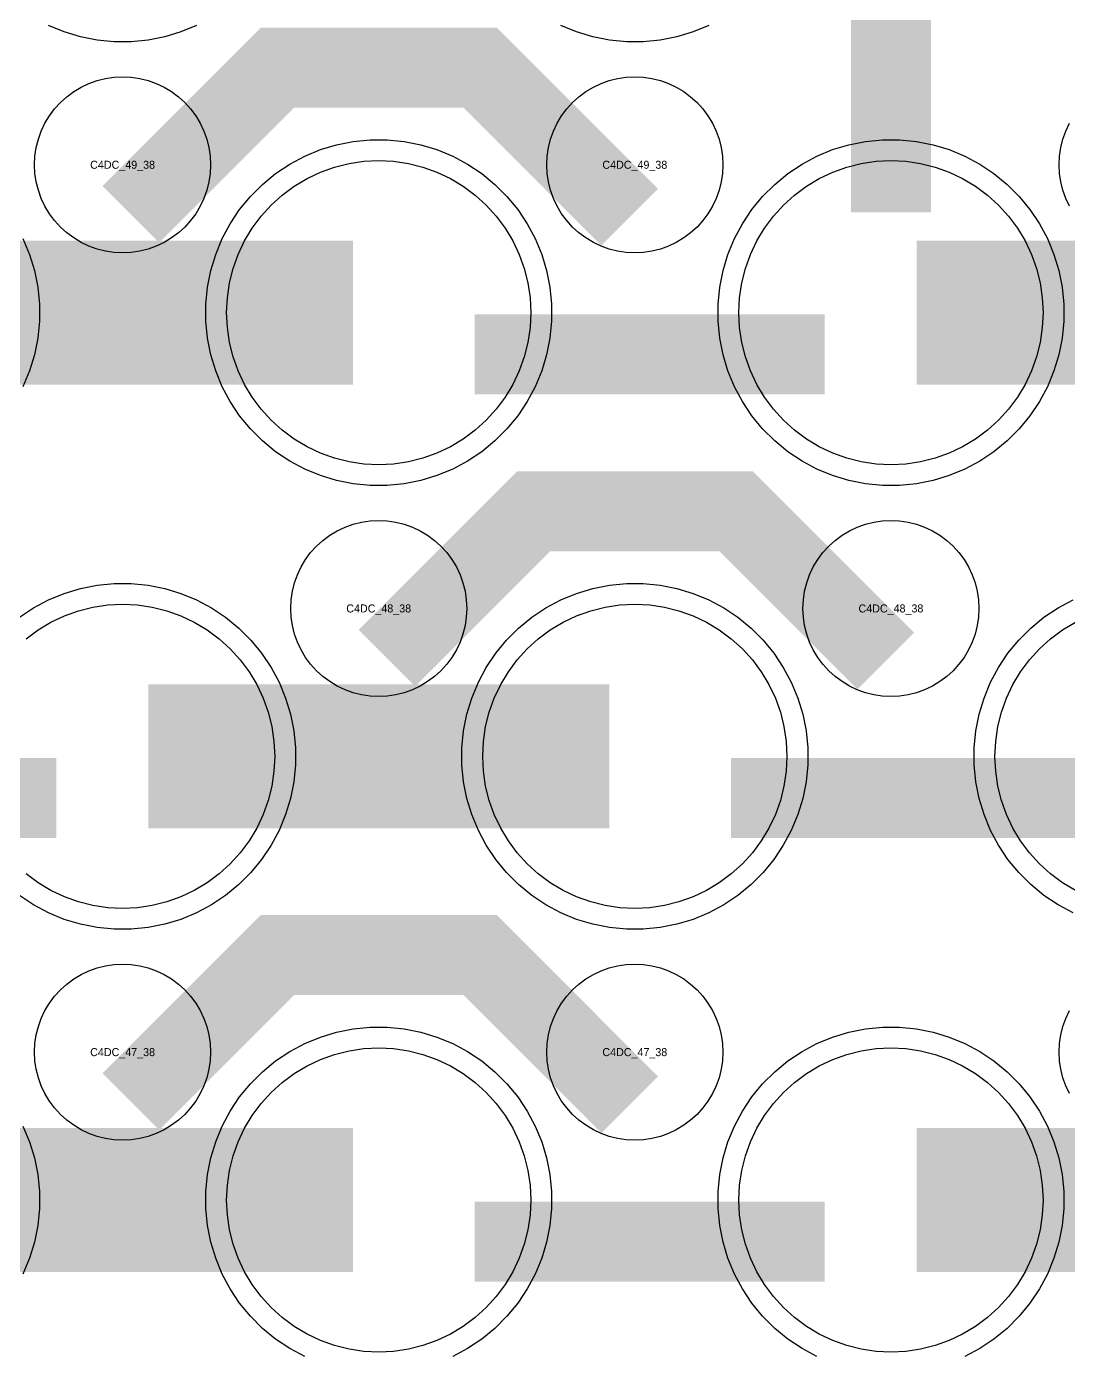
# Model space of a CAD drawing. Extents: x -11880 to 11880, y -14992 to 14992.
# Drawn here: x 130 to 455.4, y -8375.6 to -7960.6 of the extents above; entities that cross this region are included whole.
import ezdxf
from ezdxf.enums import TextEntityAlignment as Align

# ---------------------------------------------------------------- set-up
doc = ezdxf.new("R2010")
doc.units = 0
doc.header["$MEASUREMENT"] = 0
for name, color, linetype in [('GDS_775_DT_237', 138, 'CONTINUOUS'), ('RDL1_FS', 34, 'CONTINUOUS'), ('RDL_BS', 160, 'CONTINUOUS')]:
    doc.layers.add(name, color=color, linetype=linetype)

msp = doc.modelspace()

# ---------------------------------------------------------------- linework, layer by layer
at = {"layer": 'RDL1_FS', "color": 241, "true_color": 0xf7abae}
for points in [[(240, -8097.434), (235.343, -8097.205), (230.732, -8096.521), (226.209, -8095.389), (221.819, -8093.817), (217.605, -8091.825), (213.605, -8089.427), (209.86, -8086.649), (206.406, -8083.519), (203.276, -8080.065), (200.498, -8076.32), (198.1, -8072.32), (196.108, -8068.106), (194.536, -8063.716), (193.404, -8059.193), (192.72, -8054.582), (192.491, -8049.925), (192.72, -8045.268), (193.404, -8040.657), (194.536, -8036.134), (196.108, -8031.744), (198.1, -8027.53), (200.498, -8023.53), (203.276, -8019.785), (206.406, -8016.331), (209.86, -8013.201), (213.605, -8010.423), (217.605, -8008.025), (221.819, -8006.033), (226.209, -8004.461), (230.732, -8003.329), (235.343, -8002.645), (240, -8002.416), (244.657, -8002.645), (249.268, -8003.329), (253.791, -8004.461), (258.181, -8006.033), (262.395, -8008.025), (266.395, -8010.423), (270.14, -8013.201), (273.594, -8016.331), (276.724, -8019.785), (279.502, -8023.53), (281.9, -8027.53), (283.892, -8031.744), (285.464, -8036.134), (286.596, -8040.657), (287.28, -8045.268), (287.509, -8049.925), (287.28, -8054.582), (286.596, -8059.193), (285.464, -8063.716), (283.892, -8068.106), (281.9, -8072.32), (279.502, -8076.32), (276.724, -8080.065), (273.594, -8083.519), (270.14, -8086.649), (266.395, -8089.427), (262.395, -8091.825), (258.181, -8093.817), (253.791, -8095.389), (249.268, -8096.521), (244.657, -8097.205)], [(400, -8097.434), (395.343, -8097.205), (390.732, -8096.521), (386.209, -8095.389), (381.819, -8093.817), (377.605, -8091.825), (373.605, -8089.427), (369.86, -8086.649), (366.406, -8083.519), (363.276, -8080.065), (360.498, -8076.32), (358.1, -8072.32), (356.108, -8068.106), (354.536, -8063.716), (353.404, -8059.193), (352.72, -8054.582), (352.491, -8049.925), (352.72, -8045.268), (353.404, -8040.657), (354.536, -8036.134), (356.108, -8031.744), (358.1, -8027.53), (360.498, -8023.53), (363.276, -8019.785), (366.406, -8016.331), (369.86, -8013.201), (373.605, -8010.423), (377.605, -8008.025), (381.819, -8006.033), (386.209, -8004.461), (390.732, -8003.329), (395.343, -8002.645), (400, -8002.416), (404.657, -8002.645), (409.268, -8003.329), (413.791, -8004.461), (418.181, -8006.033), (422.395, -8008.025), (426.395, -8010.423), (430.14, -8013.201), (433.594, -8016.331), (436.724, -8019.785), (439.502, -8023.53), (441.9, -8027.53), (443.892, -8031.744), (445.464, -8036.134), (446.596, -8040.657), (447.28, -8045.268), (447.509, -8049.925), (447.28, -8054.582), (446.596, -8059.193), (445.464, -8063.716), (443.892, -8068.106), (441.9, -8072.32), (439.502, -8076.32), (436.724, -8080.065), (433.594, -8083.519), (430.14, -8086.649), (426.395, -8089.427), (422.395, -8091.825), (418.181, -8093.817), (413.791, -8095.389), (409.268, -8096.521), (404.657, -8097.205)]]:
    msp.add_lwpolyline(points, close=True, dxfattribs=at)
for points in [[(88.002, -8049.925, 45, 45, 0), (160.002, -8049.925, 45, 45, 0)], [(160.002, -8049.925, 45, 45, 0), (232.002, -8049.925, 45, 45, 0)], [(408.002, -8049.925, 45, 45, 0), (480.002, -8049.925, 45, 45, 0)]]:
    msp.add_lwpolyline(points, format="xyseb", dxfattribs=at)
at = {"layer": 'RDL1_FS'}
for points in [[(129.86, -8151.766), (133.605, -8148.988), (137.605, -8146.59), (141.819, -8144.598), (146.209, -8143.026), (150.732, -8141.894), (155.343, -8141.21), (160, -8140.981), (164.657, -8141.21), (169.268, -8141.894), (173.791, -8143.026), (178.181, -8144.598), (182.395, -8146.59), (186.395, -8148.988), (190.14, -8151.766), (193.594, -8154.896), (196.724, -8158.35), (199.502, -8162.095), (201.9, -8166.095), (203.892, -8170.309), (205.464, -8174.699), (206.596, -8179.222), (207.28, -8183.833), (207.509, -8188.49), (207.28, -8193.147), (206.596, -8197.758), (205.464, -8202.281), (203.892, -8206.671), (201.9, -8210.885), (199.502, -8214.885), (196.724, -8218.63), (193.594, -8222.084), (190.14, -8225.214), (186.395, -8227.992), (182.395, -8230.39), (178.181, -8232.382), (173.791, -8233.954), (169.268, -8235.086), (164.657, -8235.77), (160, -8235.999), (155.343, -8235.77), (150.732, -8235.086), (146.209, -8233.954), (141.819, -8232.382), (137.605, -8230.39), (133.605, -8227.992), (129.86, -8225.214)], [(457.605, -8230.39), (453.605, -8227.992), (449.86, -8225.214), (446.406, -8222.084), (443.276, -8218.63), (440.498, -8214.885), (438.1, -8210.885), (436.108, -8206.671), (434.536, -8202.281), (433.404, -8197.758), (432.72, -8193.147), (432.491, -8188.49), (432.72, -8183.833), (433.404, -8179.222), (434.536, -8174.699), (436.108, -8170.309), (438.1, -8166.095), (440.498, -8162.095), (443.276, -8158.35), (446.406, -8154.896), (449.86, -8151.766), (453.605, -8148.988), (457.605, -8146.59)]]:
    msp.add_lwpolyline(points, dxfattribs=at)
for points in [[(320, -8235.999), (315.343, -8235.77), (310.732, -8235.086), (306.209, -8233.954), (301.819, -8232.382), (297.605, -8230.39), (293.605, -8227.992), (289.86, -8225.214), (286.406, -8222.084), (283.276, -8218.63), (280.498, -8214.885), (278.1, -8210.885), (276.108, -8206.671), (274.536, -8202.281), (273.404, -8197.758), (272.72, -8193.147), (272.491, -8188.49), (272.72, -8183.833), (273.404, -8179.222), (274.536, -8174.699), (276.108, -8170.309), (278.1, -8166.095), (280.498, -8162.095), (283.276, -8158.35), (286.406, -8154.896), (289.86, -8151.766), (293.605, -8148.988), (297.605, -8146.59), (301.819, -8144.598), (306.209, -8143.026), (310.732, -8141.894), (315.343, -8141.21), (320, -8140.981), (324.657, -8141.21), (329.268, -8141.894), (333.791, -8143.026), (338.181, -8144.598), (342.395, -8146.59), (346.395, -8148.988), (350.14, -8151.766), (353.594, -8154.896), (356.724, -8158.35), (359.502, -8162.095), (361.9, -8166.095), (363.892, -8170.309), (365.464, -8174.699), (366.596, -8179.222), (367.28, -8183.833), (367.509, -8188.49), (367.28, -8193.147), (366.596, -8197.758), (365.464, -8202.281), (363.892, -8206.671), (361.9, -8210.885), (359.502, -8214.885), (356.724, -8218.63), (353.594, -8222.084), (350.14, -8225.214), (346.395, -8227.992), (342.395, -8230.39), (338.181, -8232.382), (333.791, -8233.954), (329.268, -8235.086), (324.657, -8235.77)], [(240, -8374.564), (235.343, -8374.335), (230.732, -8373.651), (226.209, -8372.519), (221.819, -8370.947), (217.605, -8368.955), (213.605, -8366.557), (209.86, -8363.779), (206.406, -8360.649), (203.276, -8357.195), (200.498, -8353.45), (198.1, -8349.45), (196.108, -8345.236), (194.536, -8340.846), (193.404, -8336.323), (192.72, -8331.712), (192.491, -8327.055), (192.72, -8322.398), (193.404, -8317.787), (194.536, -8313.264), (196.108, -8308.874), (198.1, -8304.66), (200.498, -8300.66), (203.276, -8296.915), (206.406, -8293.461), (209.86, -8290.331), (213.605, -8287.553), (217.605, -8285.155), (221.819, -8283.163), (226.209, -8281.591), (230.732, -8280.459), (235.343, -8279.775), (240, -8279.546), (244.657, -8279.775), (249.268, -8280.459), (253.791, -8281.591), (258.181, -8283.163), (262.395, -8285.155), (266.395, -8287.553), (270.14, -8290.331), (273.594, -8293.461), (276.724, -8296.915), (279.502, -8300.66), (281.9, -8304.66), (283.892, -8308.874), (285.464, -8313.264), (286.596, -8317.787), (287.28, -8322.398), (287.509, -8327.055), (287.28, -8331.712), (286.596, -8336.323), (285.464, -8340.846), (283.892, -8345.236), (281.9, -8349.45), (279.502, -8353.45), (276.724, -8357.195), (273.594, -8360.649), (270.14, -8363.779), (266.395, -8366.557), (262.395, -8368.955), (258.181, -8370.947), (253.791, -8372.519), (249.268, -8373.651), (244.657, -8374.335)], [(400, -8374.564), (395.343, -8374.335), (390.732, -8373.651), (386.209, -8372.519), (381.819, -8370.947), (377.605, -8368.955), (373.605, -8366.557), (369.86, -8363.779), (366.406, -8360.649), (363.276, -8357.195), (360.498, -8353.45), (358.1, -8349.45), (356.108, -8345.236), (354.536, -8340.846), (353.404, -8336.323), (352.72, -8331.712), (352.491, -8327.055), (352.72, -8322.398), (353.404, -8317.787), (354.536, -8313.264), (356.108, -8308.874), (358.1, -8304.66), (360.498, -8300.66), (363.276, -8296.915), (366.406, -8293.461), (369.86, -8290.331), (373.605, -8287.553), (377.605, -8285.155), (381.819, -8283.163), (386.209, -8281.591), (390.732, -8280.459), (395.343, -8279.775), (400, -8279.546), (404.657, -8279.775), (409.268, -8280.459), (413.791, -8281.591), (418.181, -8283.163), (422.395, -8285.155), (426.395, -8287.553), (430.14, -8290.331), (433.594, -8293.461), (436.724, -8296.915), (439.502, -8300.66), (441.9, -8304.66), (443.892, -8308.874), (445.464, -8313.264), (446.596, -8317.787), (447.28, -8322.398), (447.509, -8327.055), (447.28, -8331.712), (446.596, -8336.323), (445.464, -8340.846), (443.892, -8345.236), (441.9, -8349.45), (439.502, -8353.45), (436.724, -8357.195), (433.594, -8360.649), (430.14, -8363.779), (426.395, -8366.557), (422.395, -8368.955), (418.181, -8370.947), (413.791, -8372.519), (409.268, -8373.651), (404.657, -8374.335)]]:
    msp.add_lwpolyline(points, close=True, dxfattribs=at)
for points in [[(168.002, -8188.49, 45, 45, 0), (240.002, -8188.49, 45, 45, 0)], [(240.002, -8188.49, 45, 45, 0), (312.002, -8188.49, 45, 45, 0)], [(88.002, -8327.055, 45, 45, 0), (160.002, -8327.055, 45, 45, 0)], [(160.002, -8327.055, 45, 45, 0), (232.002, -8327.055, 45, 45, 0)], [(408.002, -8327.055, 45, 45, 0), (480.002, -8327.055, 45, 45, 0)]]:
    msp.add_lwpolyline(points, format="xyseb", dxfattribs=at)
at = {"layer": 'RDL_BS', "color": 241, "true_color": 0xf7abae}
for points in [[(400, -8018.64, 25, 25, 0), (400, -7911.863, 25, 25, 0)], [(270.016, -8062.938, 25, 25, 0), (379.281, -8062.938, 25, 25, 0)]]:
    msp.add_lwpolyline(points, format="xyseb", dxfattribs=at)
at = {"layer": 'RDL_BS'}
for points in [[(400, -7942.332, 25, 25, 0), (400, -7987.952, 25, 25, 0)], [(162.562, -8019.239, 25, 25, 0), (208.377, -7973.424, 25, 25, 0), (241.93, -7973.424, 25, 25, 0)], [(318.401, -8020.138, 25, 25, 0), (271.687, -7973.424, 25, 25, 0), (241.929, -7973.424, 25, 25, 0)], [(242.562, -8157.804, 25, 25, 0), (288.377, -8111.989, 25, 25, 0), (321.93, -8111.989, 25, 25, 0)], [(398.401, -8158.703, 25, 25, 0), (351.687, -8111.989, 25, 25, 0), (321.929, -8111.989, 25, 25, 0)], [(30.016, -8201.503, 25, 25, 0), (139.281, -8201.503, 25, 25, 0)], [(350.016, -8201.503, 25, 25, 0), (459.281, -8201.503, 25, 25, 0)], [(162.562, -8296.369, 25, 25, 0), (208.377, -8250.554, 25, 25, 0), (241.93, -8250.554, 25, 25, 0)], [(318.401, -8297.268, 25, 25, 0), (271.687, -8250.554, 25, 25, 0), (241.929, -8250.554, 25, 25, 0)], [(270.016, -8340.068, 25, 25, 0), (379.281, -8340.068, 25, 25, 0)]]:
    msp.add_lwpolyline(points, format="xyseb", dxfattribs=at)
at = {"layer": 'RDL_BS', "color": 241, "true_color": 0xf7abae}
for points in [[(183.115, -7960.235), (178.205, -7962.266), (173.165, -7963.797), (167.938, -7964.843), (162.644, -7965.36), (157.356, -7965.36), (152.062, -7964.843), (146.835, -7963.797), (141.795, -7962.266), (136.885, -7960.235)], [(343.115, -7960.235), (338.205, -7962.266), (333.165, -7963.797), (327.938, -7964.843), (322.644, -7965.36), (317.356, -7965.36), (312.062, -7964.843), (306.835, -7963.797), (301.795, -7962.266), (296.885, -7960.235)], [(128.875, -8026.81), (130.906, -8031.72), (132.437, -8036.76), (133.483, -8041.987), (134, -8047.281), (134, -8052.569), (133.483, -8057.863), (132.437, -8063.09), (130.906, -8068.13), (128.875, -8073.04)]]:
    msp.add_lwpolyline(points, dxfattribs=at)
at = {"layer": 'RDL_BS'}
for points in [[(160, -8031.231), (157.307, -8031.099), (154.635, -8030.703), (152.016, -8030.046), (149.481, -8029.139), (147.044, -8027.987), (144.72, -8026.594), (142.557, -8024.991), (140.558, -8023.179), (138.746, -8021.18), (137.143, -8019.017), (135.75, -8016.693), (134.598, -8014.256), (133.691, -8011.721), (133.034, -8009.102), (132.638, -8006.43), (132.506, -8003.737), (132.638, -8001.044), (133.034, -7998.372), (133.691, -7995.753), (134.598, -7993.218), (135.75, -7990.781), (137.143, -7988.457), (138.746, -7986.294), (140.558, -7984.295), (142.557, -7982.483), (144.72, -7980.88), (147.044, -7979.487), (149.481, -7978.335), (152.016, -7977.428), (154.635, -7976.771), (157.307, -7976.375), (160, -7976.243), (162.693, -7976.375), (165.365, -7976.771), (167.984, -7977.428), (170.519, -7978.335), (172.956, -7979.487), (175.28, -7980.88), (177.443, -7982.483), (179.442, -7984.295), (181.254, -7986.294), (182.857, -7988.457), (184.25, -7990.781), (185.402, -7993.218), (186.309, -7995.753), (186.966, -7998.372), (187.362, -8001.044), (187.494, -8003.737), (187.362, -8006.43), (186.966, -8009.102), (186.309, -8011.721), (185.402, -8014.256), (184.25, -8016.693), (182.857, -8019.017), (181.254, -8021.18), (179.442, -8023.179), (177.443, -8024.991), (175.28, -8026.594), (172.956, -8027.987), (170.519, -8029.139), (167.984, -8030.046), (165.365, -8030.703), (162.693, -8031.099)], [(320, -8031.231), (317.307, -8031.099), (314.635, -8030.703), (312.016, -8030.046), (309.481, -8029.139), (307.044, -8027.987), (304.72, -8026.594), (302.557, -8024.991), (300.558, -8023.179), (298.746, -8021.18), (297.143, -8019.017), (295.75, -8016.693), (294.598, -8014.256), (293.691, -8011.721), (293.034, -8009.102), (292.638, -8006.43), (292.506, -8003.737), (292.638, -8001.044), (293.034, -7998.372), (293.691, -7995.753), (294.598, -7993.218), (295.75, -7990.781), (297.143, -7988.457), (298.746, -7986.294), (300.558, -7984.295), (302.557, -7982.483), (304.72, -7980.88), (307.044, -7979.487), (309.481, -7978.335), (312.016, -7977.428), (314.635, -7976.771), (317.307, -7976.375), (320, -7976.243), (322.693, -7976.375), (325.365, -7976.771), (327.984, -7977.428), (330.519, -7978.335), (332.956, -7979.487), (335.28, -7980.88), (337.443, -7982.483), (339.442, -7984.295), (341.254, -7986.294), (342.857, -7988.457), (344.25, -7990.781), (345.402, -7993.218), (346.309, -7995.753), (346.966, -7998.372), (347.362, -8001.044), (347.494, -8003.737), (347.362, -8006.43), (346.966, -8009.102), (346.309, -8011.721), (345.402, -8014.256), (344.25, -8016.693), (342.857, -8019.017), (341.254, -8021.18), (339.442, -8023.179), (337.443, -8024.991), (335.28, -8026.594), (332.956, -8027.987), (330.519, -8029.139), (327.984, -8030.046), (325.365, -8030.703), (322.693, -8031.099)], [(240, -8169.796), (237.307, -8169.664), (234.635, -8169.268), (232.016, -8168.611), (229.481, -8167.704), (227.044, -8166.552), (224.72, -8165.159), (222.557, -8163.556), (220.558, -8161.744), (218.746, -8159.745), (217.143, -8157.582), (215.75, -8155.258), (214.598, -8152.821), (213.691, -8150.286), (213.034, -8147.667), (212.638, -8144.995), (212.506, -8142.302), (212.638, -8139.609), (213.034, -8136.937), (213.691, -8134.318), (214.598, -8131.783), (215.75, -8129.346), (217.143, -8127.022), (218.746, -8124.859), (220.558, -8122.86), (222.557, -8121.048), (224.72, -8119.445), (227.044, -8118.052), (229.481, -8116.9), (232.016, -8115.993), (234.635, -8115.336), (237.307, -8114.94), (240, -8114.808), (242.693, -8114.94), (245.365, -8115.336), (247.984, -8115.993), (250.519, -8116.9), (252.956, -8118.052), (255.28, -8119.445), (257.443, -8121.048), (259.442, -8122.86), (261.254, -8124.859), (262.857, -8127.022), (264.25, -8129.346), (265.402, -8131.783), (266.309, -8134.318), (266.966, -8136.937), (267.362, -8139.609), (267.494, -8142.302), (267.362, -8144.995), (266.966, -8147.667), (266.309, -8150.286), (265.402, -8152.821), (264.25, -8155.258), (262.857, -8157.582), (261.254, -8159.745), (259.442, -8161.744), (257.443, -8163.556), (255.28, -8165.159), (252.956, -8166.552), (250.519, -8167.704), (247.984, -8168.611), (245.365, -8169.268), (242.693, -8169.664)], [(400, -8169.796), (397.307, -8169.664), (394.635, -8169.268), (392.016, -8168.611), (389.481, -8167.704), (387.044, -8166.552), (384.72, -8165.159), (382.557, -8163.556), (380.558, -8161.744), (378.746, -8159.745), (377.143, -8157.582), (375.75, -8155.258), (374.598, -8152.821), (373.691, -8150.286), (373.034, -8147.667), (372.638, -8144.995), (372.506, -8142.302), (372.638, -8139.609), (373.034, -8136.937), (373.691, -8134.318), (374.598, -8131.783), (375.75, -8129.346), (377.143, -8127.022), (378.746, -8124.859), (380.558, -8122.86), (382.557, -8121.048), (384.72, -8119.445), (387.044, -8118.052), (389.481, -8116.9), (392.016, -8115.993), (394.635, -8115.336), (397.307, -8114.94), (400, -8114.808), (402.693, -8114.94), (405.365, -8115.336), (407.984, -8115.993), (410.519, -8116.9), (412.956, -8118.052), (415.28, -8119.445), (417.443, -8121.048), (419.442, -8122.86), (421.254, -8124.859), (422.857, -8127.022), (424.25, -8129.346), (425.402, -8131.783), (426.309, -8134.318), (426.966, -8136.937), (427.362, -8139.609), (427.494, -8142.302), (427.362, -8144.995), (426.966, -8147.667), (426.309, -8150.286), (425.402, -8152.821), (424.25, -8155.258), (422.857, -8157.582), (421.254, -8159.745), (419.442, -8161.744), (417.443, -8163.556), (415.28, -8165.159), (412.956, -8166.552), (410.519, -8167.704), (407.984, -8168.611), (405.365, -8169.268), (402.693, -8169.664)], [(317.356, -8242.49), (312.062, -8241.973), (306.835, -8240.927), (301.795, -8239.396), (296.885, -8237.365), (292.223, -8234.873), (287.809, -8231.926), (283.708, -8228.564), (279.926, -8224.782), (276.564, -8220.681), (273.617, -8216.267), (271.125, -8211.605), (269.094, -8206.695), (267.563, -8201.655), (266.517, -8196.428), (266, -8191.134), (266, -8185.846), (266.517, -8180.552), (267.563, -8175.325), (269.094, -8170.285), (271.125, -8165.375), (273.617, -8160.713), (276.564, -8156.299), (279.926, -8152.198), (283.708, -8148.416), (287.809, -8145.054), (292.223, -8142.107), (296.885, -8139.615), (301.795, -8137.584), (306.835, -8136.053), (312.062, -8135.007), (317.356, -8134.49), (322.644, -8134.49), (327.938, -8135.007), (333.165, -8136.053), (338.205, -8137.584), (343.115, -8139.615), (347.777, -8142.107), (352.191, -8145.054), (356.292, -8148.416), (360.074, -8152.198), (363.436, -8156.299), (366.383, -8160.713), (368.875, -8165.375), (370.906, -8170.285), (372.437, -8175.325), (373.483, -8180.552), (374, -8185.846), (374, -8191.134), (373.483, -8196.428), (372.437, -8201.655), (370.906, -8206.695), (368.875, -8211.605), (366.383, -8216.267), (363.436, -8220.681), (360.074, -8224.782), (356.292, -8228.564), (352.191, -8231.926), (347.777, -8234.873), (343.115, -8237.365), (338.205, -8239.396), (333.165, -8240.927), (327.938, -8241.973), (322.644, -8242.49)], [(160, -8308.361), (157.307, -8308.229), (154.635, -8307.833), (152.016, -8307.176), (149.481, -8306.269), (147.044, -8305.117), (144.72, -8303.724), (142.557, -8302.121), (140.558, -8300.309), (138.746, -8298.31), (137.143, -8296.147), (135.75, -8293.823), (134.598, -8291.386), (133.691, -8288.851), (133.034, -8286.232), (132.638, -8283.56), (132.506, -8280.867), (132.638, -8278.174), (133.034, -8275.502), (133.691, -8272.883), (134.598, -8270.348), (135.75, -8267.911), (137.143, -8265.587), (138.746, -8263.424), (140.558, -8261.425), (142.557, -8259.613), (144.72, -8258.01), (147.044, -8256.617), (149.481, -8255.465), (152.016, -8254.558), (154.635, -8253.901), (157.307, -8253.505), (160, -8253.373), (162.693, -8253.505), (165.365, -8253.901), (167.984, -8254.558), (170.519, -8255.465), (172.956, -8256.617), (175.28, -8258.01), (177.443, -8259.613), (179.442, -8261.425), (181.254, -8263.424), (182.857, -8265.587), (184.25, -8267.911), (185.402, -8270.348), (186.309, -8272.883), (186.966, -8275.502), (187.362, -8278.174), (187.494, -8280.867), (187.362, -8283.56), (186.966, -8286.232), (186.309, -8288.851), (185.402, -8291.386), (184.25, -8293.823), (182.857, -8296.147), (181.254, -8298.31), (179.442, -8300.309), (177.443, -8302.121), (175.28, -8303.724), (172.956, -8305.117), (170.519, -8306.269), (167.984, -8307.176), (165.365, -8307.833), (162.693, -8308.229)], [(320, -8308.361), (317.307, -8308.229), (314.635, -8307.833), (312.016, -8307.176), (309.481, -8306.269), (307.044, -8305.117), (304.72, -8303.724), (302.557, -8302.121), (300.558, -8300.309), (298.746, -8298.31), (297.143, -8296.147), (295.75, -8293.823), (294.598, -8291.386), (293.691, -8288.851), (293.034, -8286.232), (292.638, -8283.56), (292.506, -8280.867), (292.638, -8278.174), (293.034, -8275.502), (293.691, -8272.883), (294.598, -8270.348), (295.75, -8267.911), (297.143, -8265.587), (298.746, -8263.424), (300.558, -8261.425), (302.557, -8259.613), (304.72, -8258.01), (307.044, -8256.617), (309.481, -8255.465), (312.016, -8254.558), (314.635, -8253.901), (317.307, -8253.505), (320, -8253.373), (322.693, -8253.505), (325.365, -8253.901), (327.984, -8254.558), (330.519, -8255.465), (332.956, -8256.617), (335.28, -8258.01), (337.443, -8259.613), (339.442, -8261.425), (341.254, -8263.424), (342.857, -8265.587), (344.25, -8267.911), (345.402, -8270.348), (346.309, -8272.883), (346.966, -8275.502), (347.362, -8278.174), (347.494, -8280.867), (347.362, -8283.56), (346.966, -8286.232), (346.309, -8288.851), (345.402, -8291.386), (344.25, -8293.823), (342.857, -8296.147), (341.254, -8298.31), (339.442, -8300.309), (337.443, -8302.121), (335.28, -8303.724), (332.956, -8305.117), (330.519, -8306.269), (327.984, -8307.176), (325.365, -8307.833), (322.693, -8308.229)]]:
    msp.add_lwpolyline(points, close=True, dxfattribs=at)
for points in [[(455.75, -8016.693), (454.598, -8014.256), (453.691, -8011.721), (453.034, -8009.102), (452.638, -8006.43), (452.506, -8003.737), (452.638, -8001.044), (453.034, -7998.372), (453.691, -7995.753), (454.598, -7993.218), (455.75, -7990.781)], [(127.809, -8145.054), (132.223, -8142.107), (136.885, -8139.615), (141.795, -8137.584), (146.835, -8136.053), (152.062, -8135.007), (157.356, -8134.49), (162.644, -8134.49), (167.938, -8135.007), (173.165, -8136.053), (178.205, -8137.584), (183.115, -8139.615), (187.777, -8142.107), (192.191, -8145.054), (196.292, -8148.416), (200.074, -8152.198), (203.436, -8156.299), (206.383, -8160.713), (208.875, -8165.375), (210.906, -8170.285), (212.437, -8175.325), (213.483, -8180.552), (214, -8185.846), (214, -8191.134), (213.483, -8196.428), (212.437, -8201.655), (210.906, -8206.695), (208.875, -8211.605), (206.383, -8216.267), (203.436, -8220.681), (200.074, -8224.782), (196.292, -8228.564), (192.191, -8231.926), (187.777, -8234.873), (183.115, -8237.365), (178.205, -8239.396), (173.165, -8240.927), (167.938, -8241.973), (162.644, -8242.49), (157.356, -8242.49), (152.062, -8241.973), (146.835, -8240.927), (141.795, -8239.396), (136.885, -8237.365), (132.223, -8234.873), (127.809, -8231.926)], [(456.885, -8237.365), (452.223, -8234.873), (447.809, -8231.926), (443.708, -8228.564), (439.926, -8224.782), (436.564, -8220.681), (433.617, -8216.267), (431.125, -8211.605), (429.094, -8206.695), (427.563, -8201.655), (426.517, -8196.428), (426, -8191.134), (426, -8185.846), (426.517, -8180.552), (427.563, -8175.325), (429.094, -8170.285), (431.125, -8165.375), (433.617, -8160.713), (436.564, -8156.299), (439.926, -8152.198), (443.708, -8148.416), (447.809, -8145.054), (452.223, -8142.107), (456.885, -8139.615)], [(455.75, -8293.823), (454.598, -8291.386), (453.691, -8288.851), (453.034, -8286.232), (452.638, -8283.56), (452.506, -8280.867), (452.638, -8278.174), (453.034, -8275.502), (453.691, -8272.883), (454.598, -8270.348), (455.75, -8267.911)], [(216.885, -8375.93), (212.223, -8373.438), (207.809, -8370.491), (203.708, -8367.129), (199.926, -8363.347), (196.564, -8359.246), (193.617, -8354.832), (191.125, -8350.17), (189.094, -8345.26), (187.563, -8340.22), (186.517, -8334.993), (186, -8329.699), (186, -8324.411), (186.517, -8319.117), (187.563, -8313.89), (189.094, -8308.85), (191.125, -8303.94), (193.617, -8299.278), (196.564, -8294.864), (199.926, -8290.763), (203.708, -8286.981), (207.809, -8283.619), (212.223, -8280.672), (216.885, -8278.18), (221.795, -8276.149), (226.835, -8274.618), (232.062, -8273.572), (237.356, -8273.055), (242.644, -8273.055), (247.938, -8273.572), (253.165, -8274.618), (258.205, -8276.149), (263.115, -8278.18), (267.777, -8280.672), (272.191, -8283.619), (276.292, -8286.981), (280.074, -8290.763), (283.436, -8294.864), (286.383, -8299.278), (288.875, -8303.94), (290.906, -8308.85), (292.437, -8313.89), (293.483, -8319.117), (294, -8324.411), (294, -8329.699), (293.483, -8334.993), (292.437, -8340.22), (290.906, -8345.26), (288.875, -8350.17), (286.383, -8354.832), (283.436, -8359.246), (280.074, -8363.347), (276.292, -8367.129), (272.191, -8370.491), (267.777, -8373.438), (263.115, -8375.93)], [(376.885, -8375.93), (372.223, -8373.438), (367.809, -8370.491), (363.708, -8367.129), (359.926, -8363.347), (356.564, -8359.246), (353.617, -8354.832), (351.125, -8350.17), (349.094, -8345.26), (347.563, -8340.22), (346.517, -8334.993), (346, -8329.699), (346, -8324.411), (346.517, -8319.117), (347.563, -8313.89), (349.094, -8308.85), (351.125, -8303.94), (353.617, -8299.278), (356.564, -8294.864), (359.926, -8290.763), (363.708, -8286.981), (367.809, -8283.619), (372.223, -8280.672), (376.885, -8278.18), (381.795, -8276.149), (386.835, -8274.618), (392.062, -8273.572), (397.356, -8273.055), (402.644, -8273.055), (407.938, -8273.572), (413.165, -8274.618), (418.205, -8276.149), (423.115, -8278.18), (427.777, -8280.672), (432.191, -8283.619), (436.292, -8286.981), (440.074, -8290.763), (443.436, -8294.864), (446.383, -8299.278), (448.875, -8303.94), (450.906, -8308.85), (452.437, -8313.89), (453.483, -8319.117), (454, -8324.411), (454, -8329.699), (453.483, -8334.993), (452.437, -8340.22), (450.906, -8345.26), (448.875, -8350.17), (446.383, -8354.832), (443.436, -8359.246), (440.074, -8363.347), (436.292, -8367.129), (432.191, -8370.491), (427.777, -8373.438), (423.115, -8375.93)], [(128.875, -8303.94), (130.906, -8308.85), (132.437, -8313.89), (133.483, -8319.117), (134, -8324.411), (134, -8329.699), (133.483, -8334.993), (132.437, -8340.22), (130.906, -8345.26), (128.875, -8350.17)]]:
    msp.add_lwpolyline(points, dxfattribs=at)
at = {"layer": 'RDL_BS', "color": 241, "true_color": 0xf7abae}
for points in [[(237.356, -8103.925), (232.062, -8103.408), (226.835, -8102.362), (221.795, -8100.831), (216.885, -8098.8), (212.223, -8096.308), (207.809, -8093.361), (203.708, -8089.999), (199.926, -8086.217), (196.564, -8082.116), (193.617, -8077.702), (191.125, -8073.04), (189.094, -8068.13), (187.563, -8063.09), (186.517, -8057.863), (186, -8052.569), (186, -8047.281), (186.517, -8041.987), (187.563, -8036.76), (189.094, -8031.72), (191.125, -8026.81), (193.617, -8022.148), (196.564, -8017.734), (199.926, -8013.633), (203.708, -8009.851), (207.809, -8006.489), (212.223, -8003.542), (216.885, -8001.05), (221.795, -7999.019), (226.835, -7997.488), (232.062, -7996.442), (237.356, -7995.925), (242.644, -7995.925), (247.938, -7996.442), (253.165, -7997.488), (258.205, -7999.019), (263.115, -8001.05), (267.777, -8003.542), (272.191, -8006.489), (276.292, -8009.851), (280.074, -8013.633), (283.436, -8017.734), (286.383, -8022.148), (288.875, -8026.81), (290.906, -8031.72), (292.437, -8036.76), (293.483, -8041.987), (294, -8047.281), (294, -8052.569), (293.483, -8057.863), (292.437, -8063.09), (290.906, -8068.13), (288.875, -8073.04), (286.383, -8077.702), (283.436, -8082.116), (280.074, -8086.217), (276.292, -8089.999), (272.191, -8093.361), (267.777, -8096.308), (263.115, -8098.8), (258.205, -8100.831), (253.165, -8102.362), (247.938, -8103.408), (242.644, -8103.925)], [(397.356, -8103.925), (392.062, -8103.408), (386.835, -8102.362), (381.795, -8100.831), (376.885, -8098.8), (372.223, -8096.308), (367.809, -8093.361), (363.708, -8089.999), (359.926, -8086.217), (356.564, -8082.116), (353.617, -8077.702), (351.125, -8073.04), (349.094, -8068.13), (347.563, -8063.09), (346.517, -8057.863), (346, -8052.569), (346, -8047.281), (346.517, -8041.987), (347.563, -8036.76), (349.094, -8031.72), (351.125, -8026.81), (353.617, -8022.148), (356.564, -8017.734), (359.926, -8013.633), (363.708, -8009.851), (367.809, -8006.489), (372.223, -8003.542), (376.885, -8001.05), (381.795, -7999.019), (386.835, -7997.488), (392.062, -7996.442), (397.356, -7995.925), (402.644, -7995.925), (407.938, -7996.442), (413.165, -7997.488), (418.205, -7999.019), (423.115, -8001.05), (427.777, -8003.542), (432.191, -8006.489), (436.292, -8009.851), (440.074, -8013.633), (443.436, -8017.734), (446.383, -8022.148), (448.875, -8026.81), (450.906, -8031.72), (452.437, -8036.76), (453.483, -8041.987), (454, -8047.281), (454, -8052.569), (453.483, -8057.863), (452.437, -8063.09), (450.906, -8068.13), (448.875, -8073.04), (446.383, -8077.702), (443.436, -8082.116), (440.074, -8086.217), (436.292, -8089.999), (432.191, -8093.361), (427.777, -8096.308), (423.115, -8098.8), (418.205, -8100.831), (413.165, -8102.362), (407.938, -8103.408), (402.644, -8103.925)]]:
    msp.add_lwpolyline(points, close=True, dxfattribs=at)

# ---------------------------------------------------------------- texts
at = {"layer": 'GDS_775_DT_237'}
for s, p in [('C4DC_49_38', (160, -8003.737)), ('C4DC_49_38', (160, -8003.737)), ('C4DC_49_38', (320, -8003.737)), ('C4DC_49_38', (320, -8003.737)), ('C4DC_48_38', (240, -8142.302)), ('C4DC_48_38', (240, -8142.302)), ('C4DC_48_38', (400, -8142.302)), ('C4DC_48_38', (400, -8142.302)), ('C4DC_47_38', (160, -8280.867)), ('C4DC_47_38', (160, -8280.867)), ('C4DC_47_38', (320, -8280.867)), ('C4DC_47_38', (320, -8280.867))]:
    msp.add_text(s, height=2.5, dxfattribs=at).set_placement(p, align=Align.MIDDLE_CENTER)

doc.saveas('drawing.dxf')
